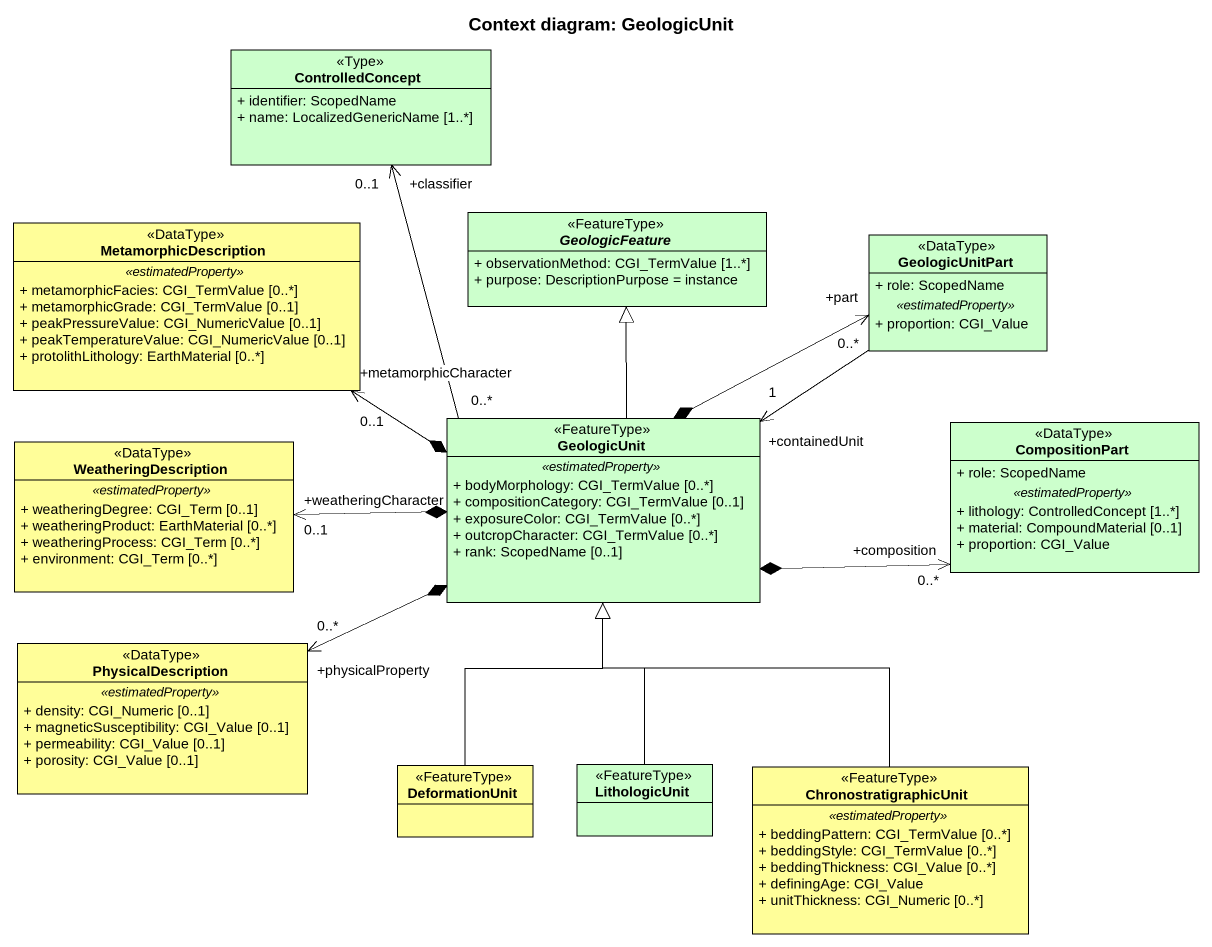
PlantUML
@startuml
title Context diagram: GeologicUnit
hide circle
hide empty members
skinparam classAttributeIconSize 0
class ControlledConcept <<Type>> #CCFFCC {
  + identifier: ScopedName
  + name: LocalizedGenericName [1..*]
}
abstract class GeologicFeature <<FeatureType>> #CCFFCC {
  + observationMethod: CGI_TermValue [1..*]
  + purpose: DescriptionPurpose = instance
}
class MetamorphicDescription <<DataType>> #FFFE99 {
  .. <<estimatedProperty>> ..
  + metamorphicFacies: CGI_TermValue [0..*]
  + metamorphicGrade: CGI_TermValue [0..1]
  + peakPressureValue: CGI_NumericValue [0..1]
  + peakTemperatureValue: CGI_NumericValue [0..1]
  + protolithLithology: EarthMaterial [0..*]
}
class GeologicUnitPart <<DataType>> #CCFFCC {
  + role: ScopedName
  .. <<estimatedProperty>> ..
  + proportion: CGI_Value
}
class WeatheringDescription <<DataType>> #FFFE99 {
  .. <<estimatedProperty>> ..
  + weatheringDegree: CGI_Term [0..1]
  + weatheringProduct: EarthMaterial [0..*]
  + weatheringProcess: CGI_Term [0..*]
  + environment: CGI_Term [0..*]
}
class GeologicUnit <<FeatureType>> #CCFFCC {
  .. <<estimatedProperty>> ..
  + bodyMorphology: CGI_TermValue [0..*]
  + compositionCategory: CGI_TermValue [0..1]
  + exposureColor: CGI_TermValue [0..*]
  + outcropCharacter: CGI_TermValue [0..*]
  + rank: ScopedName [0..1]
}
class CompositionPart <<DataType>> #CCFFCC {
  + role: ScopedName
  .. <<estimatedProperty>> ..
  + lithology: ControlledConcept [1..*]
  + material: CompoundMaterial [0..1]
  + proportion: CGI_Value
}
class PhysicalDescription <<DataType>> #FFFE99 {
  .. <<estimatedProperty>> ..
  + density: CGI_Numeric [0..1]
  + magneticSusceptibility: CGI_Value [0..1]
  + permeability: CGI_Value [0..1]
  + porosity: CGI_Value [0..1]
}
class DeformationUnit <<FeatureType>> #FFFE99
class LithologicUnit <<FeatureType>> #CCFFCC
class ChronostratigraphicUnit <<FeatureType>> #FFFE99 {
  .. <<estimatedProperty>> ..
  + beddingPattern: CGI_TermValue [0..*]
  + beddingStyle: CGI_TermValue [0..*]
  + beddingThickness: CGI_Value [0..*]
  + definingAge: CGI_Value
  + unitThickness: CGI_Numeric [0..*]
}
GeologicUnitPart --> "+containedUnit\n1" GeologicUnit
GeologicUnit "0..*" -up-> "+classifier\n0..1" ControlledConcept
GeologicUnit -up-|> GeologicFeature
GeologicUnit *-left-> "+metamorphicCharacter\n0..1" MetamorphicDescription
GeologicUnit *-up-> "+part\n0..*" GeologicUnitPart
GeologicUnit *-left-> "+weatheringCharacter\n0..1" WeatheringDescription
GeologicUnit *-right-> "+composition\n0..*" CompositionPart
GeologicUnit *-left-> "+physicalProperty\n0..*" PhysicalDescription
DeformationUnit -up-|> GeologicUnit
LithologicUnit -up-|> GeologicUnit
ChronostratigraphicUnit -up-|> GeologicUnit
@enduml
